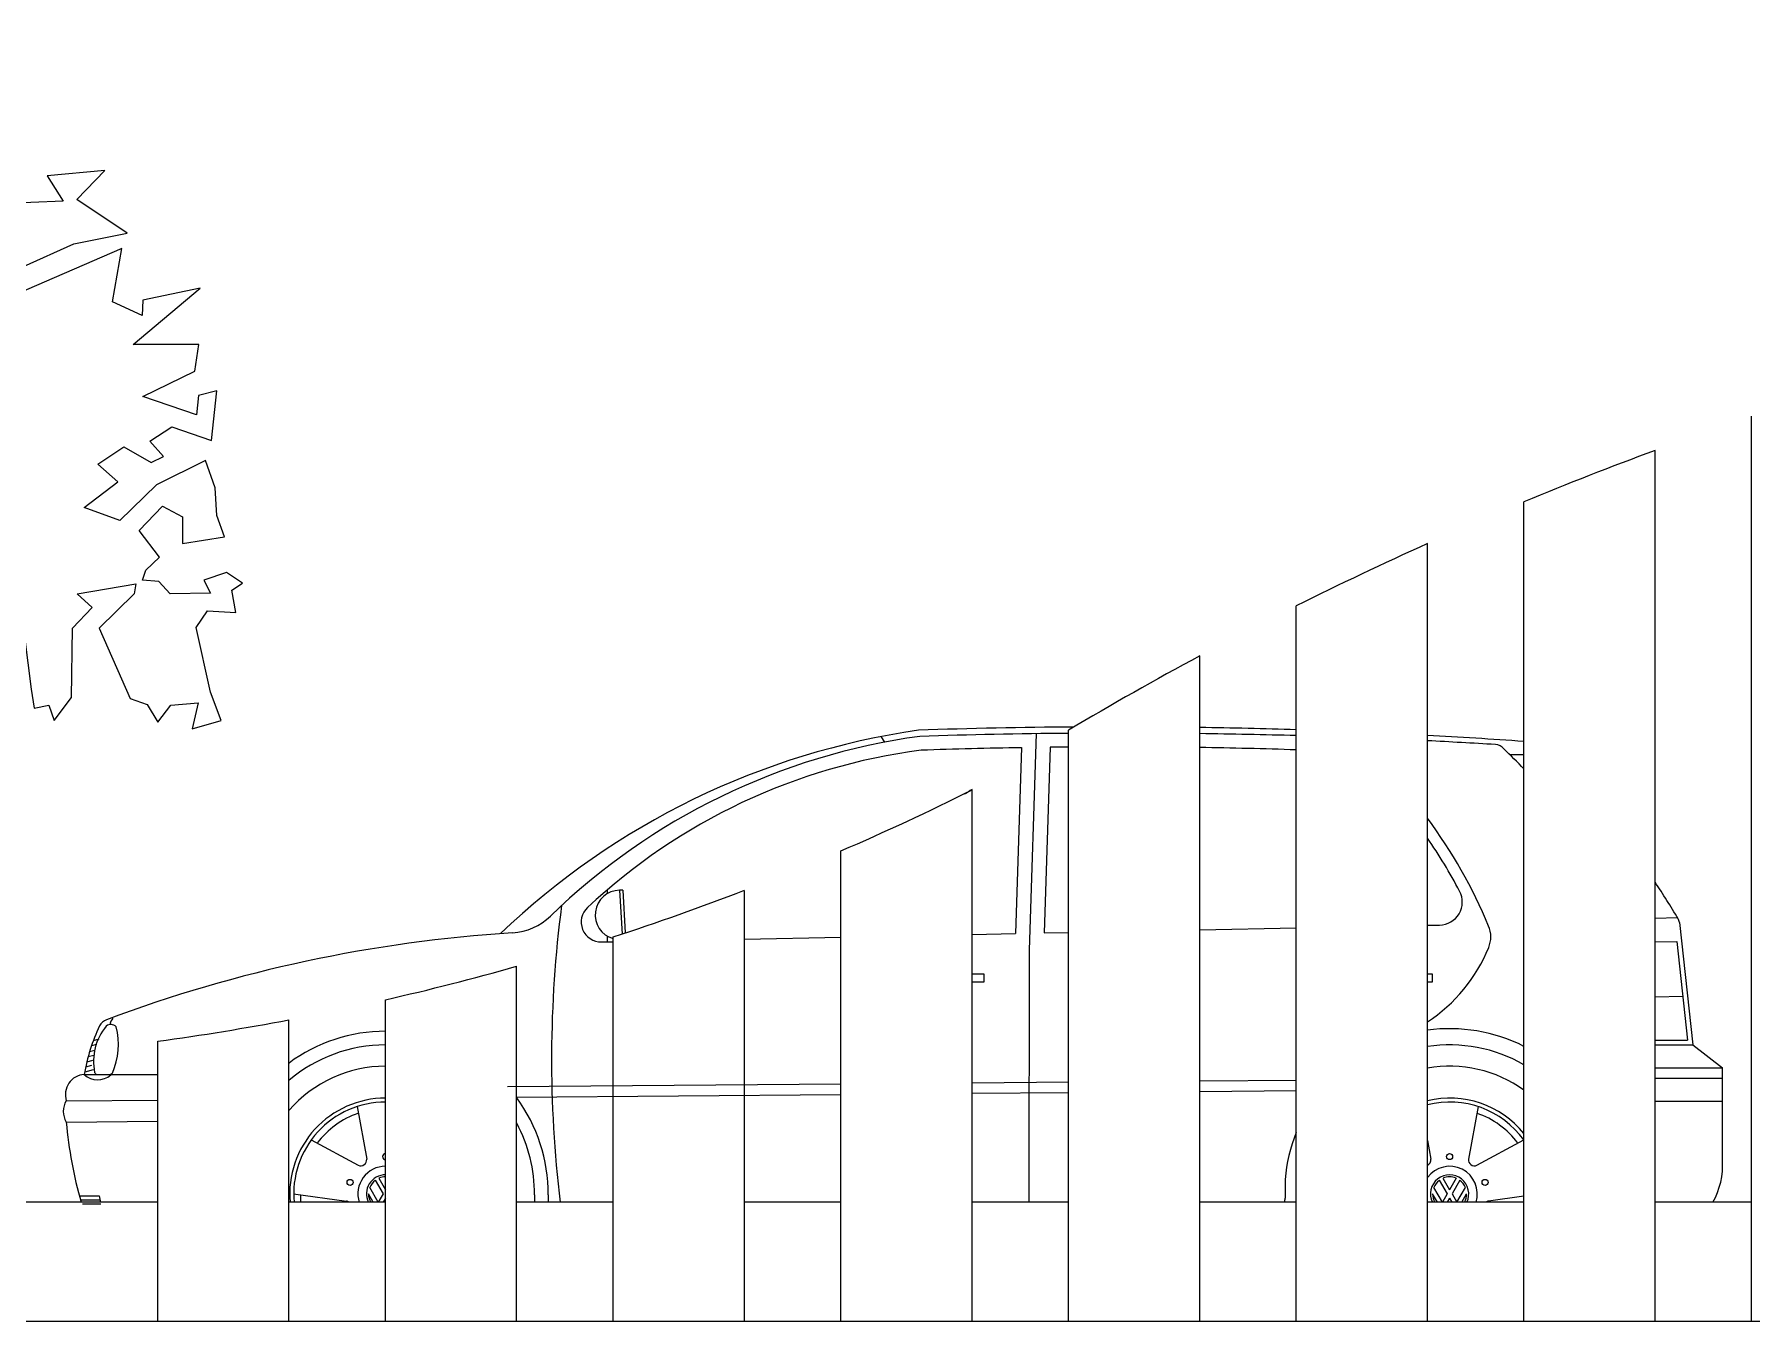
# Model space of a CAD drawing. Header units: metres. Extents: x -28 to 260, y 30 to 125.
# Drawn here: x 239.696 to 244.012, y 87.923 to 91.157 of the extents above; entities that cross this region are included whole.
import ezdxf

# ---------------------------------------------------------------- set-up
doc = ezdxf.new("R2010")
doc.units = ezdxf.units.M
doc.header["$LTSCALE"] = 0.01
doc.header["$MEASUREMENT"] = 0
for name, color, linetype in [('0.18', 1, 'Continuous'), ('0.20', 7, 'Continuous'), ('0.25', 6, 'Continuous'), ('tierra', 9, 'Continuous')]:
    doc.layers.add(name, color=color, linetype=linetype)

# ---------------------------------------------------------------- blocks, each defined once
blk = doc.blocks.new('Arb002a')
for points in [[(194.1, 554.7), (214.9, 548.5), (244.1, 569.9), (250.8, 517.2), (253.8, 497.9), (268.5, 500.9), (273.8, 485.6), (291.5, 508.6), (292.3, 578.4), (312.2, 599), (296.9, 612.8), (356, 622.8), (354.5, 612.7), (319.2, 578.4), (350.4, 507.8), (367.3, 501.7), (378, 483.9), (391.1, 500.8), (418.7, 503.2), (412.6, 477.1), (441.7, 485.4), (431, 513.9), (416.6, 578.9), (428, 595.8), (456.5, 594.2), (452.6, 616.5), (463.3, 623.5), (447.3, 634.3), (424.4, 626.6), (431.1, 613.5), (390.4, 612.7), (379, 625.2), (362.8, 626.7), (365.9, 636.6), (379.7, 649.7), (359.2, 676.4), (382.8, 700.9), (403, 690.2), (402.9, 663.4), (445, 670.2), (437.3, 691.6), (435.9, 719.2), (426, 746.8), (376.7, 722.4), (339.9, 686.5), (304, 699.5), (337.8, 725.5), (317.9, 743.2), (343.9, 760.7), (371.5, 744.7), (383.8, 750.8), (370, 766.2), (392.1, 780.6), (432.2, 766.8), (437.5, 816.7), (419.1, 812.1), (416.9, 792.8), (363.1, 811.3), (415.4, 836.6), (419.2, 863.3), (353.3, 863.4), (420.8, 920), (363.2, 907.8), (362.5, 892.5), (332.5, 906.4), (341.8, 960), (236, 914.1), (243, 941.7), (293.6, 964.6), (347.3, 975.3), (296.7, 1009.1), (325, 1038.2), (266.8, 1033), (282.9, 1007.6), (217.7, 1004.6), (208.4, 961), (202.4, 996.3), (161.9, 1012.3), (226.3, 1042.2), (220.2, 1099), (173.4, 1093.8), (171.9, 1128.1), (112.1, 1140.5), (97.7, 1175.1), (69.2, 1169), (77.7, 1109.9), (32.4, 1098.5), (19.5, 1119.1), (-1.4, 1109.3), (-40.3, 1136.1), (-132.5, 1127.9), (-185.3, 1127.9), (-173.9, 1076.5), (-225.2, 1030.5), (-266.6, 1026.6), (-256.7, 1085.1), (-287.3, 1079), (-286.5, 1026.7), (-306.5, 1011.4), (-339.5, 1063.5), (-344.8, 1042.1), (-338.6, 1026.1), (-370.8, 1043), (-358.6, 997.6), (-353.4, 993.9), (-381, 952.6), (-317.3, 926.4), (-288.1, 965.4), (-244.6, 975.4), (-280.5, 920.9), (-338.8, 908.1), (-387.8, 918.9), (-361.2, 888.8), (-335.1, 891.9), (-372.6, 851.4), (-370.4, 817.7), (-337.4, 812.2), (-377.3, 723.3), (-371.3, 665.9), (-338.5, 650.6), (-360.6, 608.3), (-364.6, 567.6), (-300.9, 578.3), (-259.5, 552.2), (-314.7, 528.6), (-250.4, 517.8), (-232, 548.4), (-196.7, 546.8), (-204.4, 509.2), (-175.3, 490.1), (-133.2, 519.2), (-136.9, 536.7), (-94, 552), (-60.3, 527.4)], [(22.4, 1053.2), (-7.6, 1030.9), (-14.4, 1045.6), (-26.6, 1024.2), (-15.3, 988), (10.7, 981.2), (21.5, 1002.6), (55.2, 985.7), (79.8, 1020.1)], [(-66.4, 578), (-31.8, 566.5), (-15.8, 585.6), (1.1, 581), (12.7, 620.1), (29.6, 616.2), (42.4, 551.8), (65.4, 522.6), (80.7, 549.6), (116, 557.2), (123, 536.4), (138.2, 488.2), (165, 515.7), (200.2, 508), (178.8, 554.7)], [(28.7, 617.7), (29.4, 522.7), (-7.4, 447.6), (-6.9, 374.1), (38.5, 438.4), (48.5, 542.6)], [(1.9, 574.2), (13.3, 531.9), (16.4, 617.7)], [(-48, 570.3), (-0.6, 491.4), (-7.3, 580.3)], [(-44.1, 532.8), (-42, 468.5), (-19.7, 431.7), (-12.9, 432.3), (-15.9, 490.6), (-57.2, 558.9)], [(-120.5, 542.5), (-84.9, 478.4), (-36.6, 427.7), (-19.8, 343.4), (-30, 289.1), (-15, 5.3)], [(-112.2, 545.5), (-69.6, 486.9), (-54.9, 482.9), (-50.2, 545.8)], [(123.6, 540.3), (57.6, 466.8), (55.4, 423.9), (-0.8, 351.1), (-2.5, 198.7), (22.8, 73.6), (28.8, 4.6)], [(62.3, 533.4), (55.5, 483.7), (107.6, 544)]]:
    blk.add_lwpolyline(points)
for points in [[(-310.7, 757.8), (-323.7, 725.7), (-339.1, 688), (-289.4, 641.3), (-268.6, 652), (-287.8, 674.2), (-245.6, 655.1), (-252.6, 678.7), (-295.5, 697.2), (-256.3, 695.6), (-221.1, 633.6), (-202.8, 566.8), (-176.7, 618.8), (-205, 717), (-228.6, 786.8), (-227.1, 724.7), (-236.4, 691.8), (-257.1, 730.8), (-250.1, 757.7), (-302.2, 767.7), (-326, 770.1)], [(57.3, 745.8), (31.9, 763.5), (-12.5, 775.8), (17.5, 765.1), (-19.3, 724.4), (5.2, 713.6), (48.8, 730.4), (45.7, 739), (72.6, 707.4), (87.1, 727.3), (80.3, 765)]]:
    blk.add_lwpolyline(points, close=True)

msp = doc.modelspace()

# ---------------------------------------------------------------- linework, layer by layer
at = {"layer": '0.18'}
for p, q in [((241.8233, 89.3924), (241.8328, 89.3788)), ((242.214, 89.4001), (242.1966, 88.8561)), ((242.177, 89.3651), (242.162, 88.8976)), ((242.2487, 89.3657), (242.2338, 88.8991)), ((243.4039, 89.3474), (243.4396, 89.3477)), ((241.1359, 89.0075), (241.1359, 88.9977)), ((241.1751, 89.0069), (241.167, 89.0064)), ((241.167, 89.0064), (241.1731, 88.8965)), ((241.1751, 89.0069), (241.1811, 88.8991)), ((242.0527, 88.8954), (242.162, 88.8976)), ((242.2338, 88.8991), (242.2953, 88.9003)), ((242.6249, 88.9069), (242.8674, 88.9118)), ((243.197, 88.9184), (243.2277, 88.9191)), ((243.7692, 88.9365), (243.8256, 88.9378)), ((243.8301, 88.9253), (243.8638, 88.6179)), ((241.1215, 88.8767), (241.151, 88.8773)), ((241.1359, 88.8915), (241.1359, 88.877)), ((241.4806, 88.8839), (241.7231, 88.8888)), ((242.1966, 88.8561), (242.1952, 88.2227)), ((243.7692, 88.8769), (243.8236, 88.8781)), ((243.8236, 88.8781), (243.8509, 88.6295)), ((242.0527, 88.7969), (242.0824, 88.7969)), ((242.0824, 88.7756), (242.0527, 88.7756)), ((242.0824, 88.7969), (242.0824, 88.7756)), ((243.197, 88.7969), (243.2088, 88.7969)), ((243.2088, 88.7756), (243.197, 88.7756)), ((243.2088, 88.7969), (243.2088, 88.7756)), ((243.7692, 88.7385), (243.8387, 88.74)), ((239.8483, 88.604), (239.8347, 88.6004)), ((239.8527, 88.6186), (239.8398, 88.6153)), ((239.8585, 88.6321), (239.8445, 88.6285)), ((243.7692, 88.6295), (243.8509, 88.6295)), ((243.7692, 88.6179), (243.8638, 88.6179)), ((243.8638, 88.6179), (243.9383, 88.5602)), ((239.844, 88.5549), (239.8229, 88.5494)), ((239.8399, 88.5665), (239.8253, 88.562)), ((239.8424, 88.5791), (239.8282, 88.5747)), ((239.846, 88.5914), (239.8314, 88.5876)), ((243.7692, 88.5602), (243.9383, 88.5602)), ((243.9383, 88.3276), (243.9383, 88.5602)), ((239.8219, 88.5436), (240.0067, 88.5436)), ((240.8857, 88.5135), (241.7231, 88.5203)), ((242.0527, 88.523), (242.2953, 88.525)), ((242.6249, 88.5277), (242.8674, 88.5297)), ((243.7692, 88.5345), (243.9383, 88.5345)), ((239.7767, 88.4776), (240.0067, 88.4795)), ((240.9072, 88.4869), (241.7231, 88.4936)), ((242.0527, 88.4963), (242.2953, 88.4983)), ((242.6249, 88.501), (242.8674, 88.503)), ((243.7692, 88.4768), (243.9383, 88.4768)), ((239.7767, 88.4242), (240.0067, 88.426)), ((240.5075, 88.4631), (240.5315, 88.3312)), ((243.3241, 88.4631), (243.3001, 88.3312)), ((240.3921, 88.3792), (240.5101, 88.3156)), ((243.3215, 88.3156), (243.4395, 88.3792)), ((243.197, 88.3776), (243.2055, 88.3312)), ((240.5605, 88.2225), (240.5392, 88.2596)), ((240.5528, 88.2779), (240.5727, 88.2435)), ((240.5621, 88.2833), (240.5789, 88.2542)), ((242.8392, 88.2802), (242.8392, 88.2333)), ((243.2345, 88.2225), (243.2131, 88.2596)), ((243.2268, 88.2779), (243.2466, 88.2435)), ((243.236, 88.2833), (243.2528, 88.2542)), ((243.2696, 88.2833), (243.2528, 88.2542)), ((243.2788, 88.2779), (243.259, 88.2435)), ((243.2711, 88.2225), (243.2925, 88.2596)), ((239.8128, 88.2388), (239.8591, 88.2388)), ((239.8151, 88.2287), (239.8614, 88.2287)), ((239.8175, 88.2186), (239.8639, 88.2186)), ((240.348, 88.2435), (240.4809, 88.2256)), ((240.5481, 88.2227), (240.5361, 88.2435)), ((240.5727, 88.2435), (240.5605, 88.2225)), ((240.5789, 88.2329), (240.573, 88.2227)), ((240.9532, 88.2415), (240.9532, 88.2227)), ((240.9875, 88.2414), (240.9875, 88.2227)), ((243.2221, 88.2227), (243.21, 88.2435)), ((243.2466, 88.2435), (243.2345, 88.2225)), ((243.2528, 88.2329), (243.2469, 88.2227)), ((243.2528, 88.2329), (243.2587, 88.2227)), ((243.259, 88.2435), (243.2711, 88.2225)), ((243.2835, 88.2227), (243.2956, 88.2435)), ((243.4396, 88.2376), (243.3508, 88.2256))]:
    msp.add_line(p, q, dxfattribs=at)
for centre in [(243.2528, 88.3372), (240.4898, 88.2725), (243.3419, 88.2725)]:
    msp.add_circle(centre, 0.00753, dxfattribs=at)
for centre, radius, start, end in [((242.4111, 74.9593), 14.4576, 90.40761, 91.95505), ((242.4111, 74.9593), 14.4576, 88.19134, 89.15288), ((242.1902, 87.5141), 1.9138, 98.1783, 133.7121), ((242.1458, 87.7517), 1.6566, 97.7737, 134.0907), ((242.4249, 73.8593), 15.5419, 90.47782, 91.85514), ((242.4249, 73.8593), 15.5419, 88.36835, 89.26275), ((242.4111, 74.9593), 14.4576, 85.92075, 86.88393), ((242.4249, 73.8593), 15.5419, 86.52088, 87.15235), ((243.3663, 89.3436), 0.029, 39.3632, 86.4865), ((242.1183, 87.8601), 1.5105, 97.353, 133.0911), ((242.4114, 75.3053), 14.0613, 90.95525, 91.98242), ((242.4114, 75.3053), 14.0613, 90.47295, 90.66263), ((242.4114, 75.3053), 14.0613, 88.14127, 89.12992), ((242.5345, 88.4574), 1.2442, 43.3278, 46.643), ((242.1606, 88.419), 1.2901, 22.685, 36.5472), ((242.1605, 88.4188), 1.2614, 27.6412, 34.742), ((241.5552, 87.5599), 2.6557, 31.1861, 33.525), ((241.1675, 88.9446), 0.0618, 90.4915, 254.4734), ((243.2266, 88.9771), 0.058, 271.1527, 27.6412), ((240.8888, 89.0492), 0.15, 273.5999, 314.0907), ((243.9825, 88.5815), 2.9864, 172.5645, 186.9017), ((241.1205, 88.9267), 0.05, 133.0911, 271.1527), ((241.1205, 85.3667), 3.5398, 93.5999, 110.5514), ((243.2863, 88.8895), 0.07, 337.7505, 22.685), ((243.8012, 88.9221), 0.029, 6.2649, 26.4593), ((243.8012, 88.9221), 0.029, 6.2649, 26.4593), ((242.9713, 89.0184), 0.4104, 303.3743, 337.7505), ((242.0301, 88.7945), 0.023, 6.1181, 10.4891), ((242.0301, 88.7788), 0.023, 349.5109, 351.9947), ((239.8874, 88.6528), 0.03, 108.5859, 154.3902), ((239.915, 88.6653), 0.0288, 137.0411, 174.0068), ((240.2689, 88.47), 0.453, 154.3902, 170.6472), ((239.9826, 88.577), 0.1375, 140.0498, 191.7445), ((239.8885, 88.6514), 0.018, 41.7798, 129.2601), ((239.7363, 88.6186), 0.1716, 335.4696, 15.1464), ((240.5789, 88.2435), 0.4087, 90, 126.4086), ((243.2528, 88.2435), 0.4152, 63.2618, 97.719), ((240.5789, 88.2435), 0.3744, 90, 130.3867), ((243.2528, 88.2435), 0.3744, 60.0675, 98.5668), ((240.5789, 88.2435), 0.3209, 90, 139.1069), ((243.2528, 88.2435), 0.3209, 54.3986, 100.0082), ((239.8249, 88.493), 0.0506, 93.3744, 197.7177), ((239.8554, 88.5786), 0.0485, 226.2506, 312.7267), ((239.8606, 88.5553), 0.0142, 206.4731, 240.3419), ((239.8801, 88.5546), 0.0142, 305.2291, 329.2461), ((239.82, 88.4509), 0.0509, 148.3163, 211.6837), ((240.5789, 88.2435), 0.2407, 90, 184.976), ((240.5789, 88.2435), 0.2308, 90, 185.1884), ((240.5789, 88.2435), 0.4087, 359.7021, 36.2445), ((243.2528, 88.2435), 0.2407, 39.0869, 103.3983), ((243.2528, 88.2435), 0.2308, 35.9784, 103.9801), ((240.8264, 88.5146), 1.0536, 184.9257, 196.0864), ((240.5789, 88.2435), 0.2139, 108.6114, 143.3886), ((243.2528, 88.2435), 0.2139, 36.6114, 71.3886), ((240.5789, 88.2435), 0.3744, 359.6929, 28.3063), ((243.2528, 88.2435), 0.4152, 158.1509, 174.929), ((240.5789, 88.3372), 0.00753, 90, 270), ((240.5789, 88.2435), 0.0695, 90, 197.4725), ((240.5165, 88.3293), 0.0151, 245.0125, 6.9875), ((240.5789, 88.2435), 0.0481, 90, 205.702), ((243.1905, 88.3293), 0.0151, 295.7204, 6.9875), ((243.2528, 88.2435), 0.0695, 342.5275, 143.3317), ((243.2528, 88.2435), 0.0481, 334.298, 205.702), ((243.3151, 88.3293), 0.0151, 173.0125, 294.9875), ((243.7477, 88.3156), 0.191, 330.8949, 3.6135), ((240.5789, 88.2435), 0.0428, 127.1808, 158.0265), ((240.5789, 88.2435), 0.0428, 90, 112.8192), ((243.2528, 88.2435), 0.0428, 127.1808, 158.0265), ((243.2528, 88.2435), 0.0428, 67.1808, 112.8192), ((243.2528, 88.2435), 0.0428, 21.9735, 52.8192), ((241.1351, 88.5324), 1.3093, 192.958, 193.6842), ((240.5789, 88.2435), 0.2139, 180.6114, 185.5999), ((240.478, 88.2108), 0.0151, 51.8447, 78.9875), ((240.5789, 88.2435), 0.0428, 180, 209.2028), ((242.7692, 88.2333), 0.07, 351.2443, 0), ((243.2528, 88.2435), 0.0428, 180, 209.2028), ((243.2528, 88.2435), 0.0428, 330.7972, 0), ((243.3537, 88.2108), 0.0151, 101.0125, 128.1553)]:
    msp.add_arc(centre, radius, start, end, dxfattribs=at)
at = {"layer": '0.20'}
for p, q in [((240.0067, 88.2227), (233.497, 88.2227)), ((240.5789, 88.2227), (240.3363, 88.2227)), ((241.151, 88.2227), (240.9084, 88.2227)), ((241.7231, 88.2227), (241.4806, 88.2227)), ((242.2953, 88.2227), (242.0527, 88.2227)), ((242.8674, 88.2227), (242.6249, 88.2227)), ((243.4396, 88.2227), (243.197, 88.2227)), ((244.0117, 88.2227), (243.7692, 88.2227))]:
    msp.add_line(p, q, dxfattribs=at)
at = {"layer": '0.25'}
for p, q in [((244.0117, 87.9227), (244.0117, 90.1973)), ((243.7692, 87.9227), (243.7692, 90.1115)), ((243.4396, 87.9227), (243.4396, 89.9822)), ((243.197, 87.9227), (243.197, 89.8773)), ((242.8674, 87.9227), (242.8674, 89.7209)), ((242.6249, 87.9227), (242.6249, 89.5952)), ((242.2953, 87.9227), (242.2953, 89.4088)), ((242.0527, 87.9227), (242.0527, 89.2597)), ((241.7231, 87.9227), (241.7231, 89.1052)), ((241.4806, 87.9227), (241.4806, 89.0062)), ((241.151, 87.9227), (241.151, 88.8893)), ((240.9084, 87.9227), (240.9084, 88.8155)), ((240.5789, 87.9227), (240.5789, 88.7313)), ((240.3363, 87.9227), (240.3363, 88.6808)), ((240.0067, 87.9227), (240.0067, 88.6271))]:
    msp.add_line(p, q, dxfattribs=at)
for centre, radius, start, end in [((246.8971, 81.6531), 9.0182, 110.2947, 112.54419), ((246.8971, 81.6531), 9.0182, 114.22321, 116.54109), ((246.8971, 81.6531), 9.0182, 118.27709, 120.6827), ((239.114, 95.1521), 6.5857, 293.33947, 296.50168), ((246.8971, 81.6531), 9.0182, 122.49186, 122.6321), ((239.114, 95.1521), 6.5857, 288.01712, 291.0601), ((239.114, 95.1521), 6.5857, 282.85145, 285.8113), ((239.114, 95.1521), 6.5857, 277.79026, 280.69571)]:
    msp.add_arc(centre, radius, start, end, dxfattribs=at)
at = {"layer": 'tierra'}
msp.add_line((246.4736, 87.9227), (197.4735, 87.9227), dxfattribs=at)

# ---------------------------------------------------------------- block references
at = {"layer": '0.18', "xscale": 0.0025, "yscale": 0.0025, "zscale": 0.0025}
msp.add_blockref('Arb002a', (239.0614, 88.2191), dxfattribs=at)

doc.saveas('drawing.dxf')
